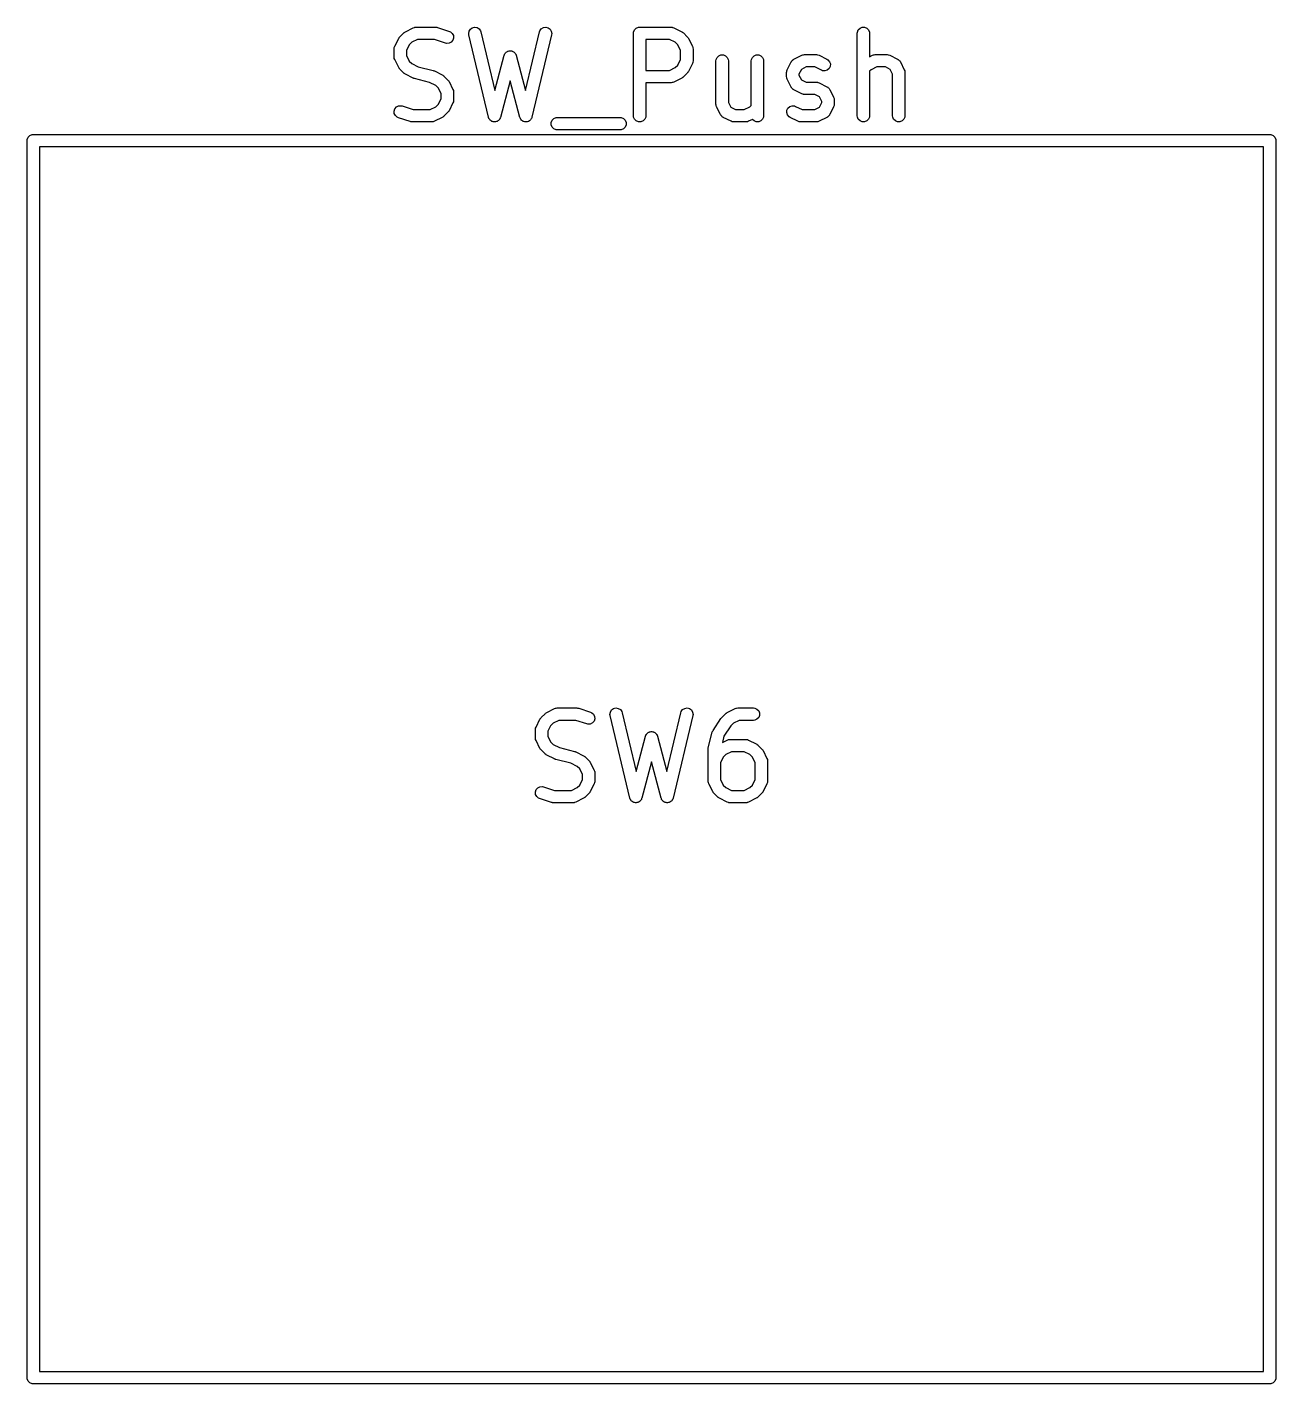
# Model space of a CAD drawing. Header units: millimetres. Extents: x 73 to 176, y -160 to -92.
# Drawn here: x 110.36 to 125.52, y -157.85 to -141.4 of the extents above; entities that cross this region are included whole.
import ezdxf

# ---------------------------------------------------------------- set-up
doc = ezdxf.new("R2010")
doc.units = ezdxf.units.MM
doc.layers.add('F.Fab', color=9, linetype='CONTINUOUS', true_color=0xafafaf)

msp = doc.modelspace()

# ---------------------------------------------------------------- linework, layer by layer
at = {"layer": 'F.Fab', "linetype": 'CONTINUOUS'}
for p, q in [((114.886967, -141.514024), (114.934586, -141.466405)), ((114.934586, -141.466405), (114.940335, -141.461686)), ((114.940335, -141.461686), (114.941635, -141.460188)), ((114.941635, -141.460188), (114.943894, -141.458766)), ((114.943894, -141.458766), (114.945951, -141.457078)), ((114.945951, -141.457078), (114.947778, -141.45632)), ((114.947778, -141.45632), (114.954078, -141.452356)), ((114.954078, -141.452356), (115.049316, -141.404737)), ((115.049316, -141.404737), (115.063047, -141.399482)), ((115.063047, -141.399482), (115.065736, -141.39929)), ((115.065736, -141.39929), (115.068225, -141.39826)), ((115.068225, -141.39826), (115.082857, -141.396819)), ((115.082857, -141.396819), (115.320952, -141.396819)), ((115.320952, -141.396819), (115.328357, -141.397548)), ((115.328357, -141.397548), (115.330332, -141.397408)), ((115.330332, -141.397408), (115.332929, -141.397998)), ((115.332929, -141.397998), (115.335584, -141.39826)), ((115.335584, -141.39826), (115.337415, -141.399018)), ((115.337415, -141.399018), (115.344669, -141.400668)), ((115.344669, -141.400668), (115.487526, -141.448287)), ((115.487526, -141.448287), (115.500951, -141.454281)), ((115.500951, -141.454281), (115.523058, -141.473455)), ((115.722195, -141.474623), (115.726828, -141.445728)), ((115.726828, -141.445728), (115.742164, -141.420806)), ((115.742164, -141.420806), (115.765871, -141.403649)), ((115.765871, -141.403649), (115.794339, -141.396871)), ((115.794339, -141.396871), (115.823234, -141.401504)), ((115.823234, -141.401504), (115.848156, -141.41684)), ((115.848156, -141.41684), (115.865313, -141.440547)), ((115.865313, -141.440547), (115.870103, -141.454447)), ((115.870103, -141.454447), (116.039354, -142.165303)), ((116.412073, -142.165303), (116.581326, -141.454448)), ((116.581326, -141.454448), (116.586116, -141.440547)), ((116.586116, -141.440547), (116.603273, -141.41684)), ((116.603273, -141.41684), (116.628195, -141.401504)), ((116.628195, -141.401504), (116.65709, -141.396871)), ((116.65709, -141.396871), (116.685558, -141.40365)), ((116.685558, -141.40365), (116.709265, -141.420806)), ((116.709265, -141.420806), (116.724601, -141.445728)), ((116.724601, -141.445728), (116.729234, -141.474623)), ((117.722143, -141.471819), (117.723584, -141.457187)), ((117.723584, -141.457187), (117.734783, -141.430151)), ((117.734783, -141.430151), (117.755475, -141.409459)), ((117.755475, -141.409459), (117.782511, -141.39826)), ((117.782511, -141.39826), (117.797143, -141.396819)), ((117.797143, -141.396819), (118.178095, -141.396819)), ((118.178095, -141.396819), (118.192727, -141.39826)), ((118.192727, -141.39826), (118.195216, -141.399291)), ((118.195216, -141.399291), (118.197904, -141.399482)), ((118.197904, -141.399482), (118.211636, -141.404737)), ((118.211636, -141.404737), (118.306874, -141.452356)), ((118.306874, -141.452356), (118.313173, -141.45632)), ((118.313173, -141.45632), (118.315001, -141.457078)), ((118.315001, -141.457078), (118.317057, -141.458766)), ((118.317057, -141.458766), (118.319317, -141.460188)), ((118.319317, -141.460188), (118.320616, -141.461686)), ((118.320616, -141.461686), (118.326366, -141.466405)), ((118.326366, -141.466405), (118.373985, -141.514024)), ((120.436429, -141.471819), (120.43787, -141.457187)), ((120.43787, -141.457187), (120.449069, -141.430151)), ((120.449069, -141.430151), (120.469761, -141.409459)), ((120.469761, -141.409459), (120.496797, -141.39826)), ((120.496797, -141.39826), (120.526061, -141.39826)), ((120.526061, -141.39826), (120.553097, -141.409459)), ((120.553097, -141.409459), (120.573789, -141.430151)), ((120.573789, -141.430151), (120.584988, -141.457187)), ((120.584988, -141.457187), (120.586429, -141.471819)), ((114.820044, -141.642486), (114.825299, -141.628754)), ((114.825299, -141.628754), (114.872918, -141.533516)), ((114.872918, -141.533516), (114.876882, -141.527216)), ((114.876882, -141.527216), (114.87764, -141.525389)), ((114.87764, -141.525389), (114.879328, -141.523332)), ((114.879328, -141.523332), (114.88075, -141.521073)), ((114.88075, -141.521073), (114.882248, -141.519773)), ((114.882248, -141.519773), (114.886967, -141.514024)), ((115.001639, -141.611484), (114.967381, -141.68)), ((115.032046, -141.581077), (115.001639, -141.611484)), ((115.100562, -141.546819), (115.032046, -141.581077)), ((115.308782, -141.546819), (115.100562, -141.546819)), ((115.440091, -141.590589), (115.308782, -141.546819)), ((115.454428, -141.593849), (115.440091, -141.590589)), ((115.483618, -141.591774), (115.454428, -141.593849)), ((115.509792, -141.578688), (115.483618, -141.591774)), ((115.528966, -141.55658), (115.509792, -141.578688)), ((115.523058, -141.473455), (115.536145, -141.499628)), ((115.53822, -141.528818), (115.528966, -141.55658)), ((115.536145, -141.499628), (115.53822, -141.528818)), ((115.724183, -141.489191), (115.722195, -141.474623)), ((115.962278, -142.489191), (115.724183, -141.489191)), ((116.727246, -141.489191), (116.48915, -142.489191)), ((116.729234, -141.474623), (116.727246, -141.489191)), ((117.722143, -142.471819), (117.722143, -141.471819)), ((118.16039, -141.546819), (117.872143, -141.546819)), ((117.872143, -141.546819), (117.872143, -141.920628)), ((118.228906, -141.581077), (118.16039, -141.546819)), ((118.259313, -141.611484), (118.228906, -141.581077)), ((118.293571, -141.68), (118.259313, -141.611484)), ((118.373985, -141.514024), (118.378703, -141.519773)), ((118.378703, -141.519773), (118.380202, -141.521073)), ((118.380202, -141.521073), (118.381623, -141.523332)), ((118.381623, -141.523332), (118.383312, -141.525389)), ((118.383312, -141.525389), (118.384069, -141.527216)), ((118.384069, -141.527216), (118.388034, -141.533516)), ((118.388034, -141.533516), (118.435653, -141.628754)), ((118.435653, -141.628754), (118.440908, -141.642485)), ((120.436429, -142.471819), (120.436429, -141.471819)), ((120.586429, -141.471819), (120.586429, -141.755228)), ((114.817381, -141.662295), (114.818822, -141.647663)), ((114.817381, -141.757533), (114.817381, -141.662295)), ((114.818822, -141.772165), (114.817381, -141.757533)), ((114.818822, -141.647663), (114.819853, -141.645173)), ((114.819853, -141.774654), (114.818822, -141.772165)), ((114.819853, -141.645173), (114.820044, -141.642486)), ((114.820044, -141.777342), (114.819853, -141.774654)), ((114.825299, -141.791074), (114.820044, -141.777342)), ((114.872918, -141.886312), (114.825299, -141.791074)), ((114.967381, -141.68), (114.967381, -141.739828)), ((114.967381, -141.739828), (115.001639, -141.808344)), ((116.039354, -142.165303), (116.153246, -141.738208)), ((116.153246, -141.738208), (116.154531, -141.734779)), ((116.154531, -141.734779), (116.154723, -141.73334)), ((116.154723, -141.73334), (116.155712, -141.73163)), ((116.155712, -141.73163), (116.158409, -141.724441)), ((116.158409, -141.724441), (116.164426, -141.71658)), ((116.164426, -141.71658), (116.169385, -141.708015)), ((116.169385, -141.708015), (116.173242, -141.705062)), ((116.173242, -141.705062), (116.176196, -141.701204)), ((116.176196, -141.701204), (116.184763, -141.696243)), ((116.184763, -141.696243), (116.192623, -141.690228)), ((116.192623, -141.690228), (116.197315, -141.688976)), ((116.197315, -141.688976), (116.201521, -141.686542)), ((116.201521, -141.686542), (116.211338, -141.685237)), ((116.211338, -141.685237), (116.220899, -141.682688)), ((116.220899, -141.682688), (116.225711, -141.683327)), ((116.225711, -141.683327), (116.23053, -141.682687)), ((116.23053, -141.682687), (116.2401, -141.685239)), ((116.2401, -141.685239), (116.249907, -141.686542)), ((116.249907, -141.686542), (116.254108, -141.688974)), ((116.254108, -141.688974), (116.258805, -141.690227)), ((116.258805, -141.690227), (116.266667, -141.696245)), ((116.266667, -141.696245), (116.275232, -141.701204)), ((116.275232, -141.701204), (116.278184, -141.705061)), ((116.278184, -141.705061), (116.282043, -141.708015)), ((116.282043, -141.708015), (116.287004, -141.716583)), ((116.287004, -141.716583), (116.293019, -141.724442)), ((116.293019, -141.724442), (116.295713, -141.731626)), ((116.295713, -141.731626), (116.296705, -141.733339)), ((116.296705, -141.733339), (116.296896, -141.73478)), ((116.296896, -141.73478), (116.298182, -141.738208)), ((116.298182, -141.738208), (116.412073, -142.165303)), ((118.259313, -141.855963), (118.293571, -141.787447)), ((118.293571, -141.787447), (118.293571, -141.68)), ((118.440908, -141.642485), (118.441099, -141.645174)), ((118.441099, -141.645174), (118.44213, -141.647663)), ((118.44213, -141.647663), (118.443571, -141.662295)), ((118.443571, -141.662295), (118.443571, -141.805152)), ((118.722143, -141.805152), (118.723584, -141.79052)), ((118.723584, -141.79052), (118.734783, -141.763484)), ((118.734783, -141.763484), (118.755475, -141.742792)), ((118.755475, -141.742792), (118.782511, -141.731593)), ((118.782511, -141.731593), (118.811775, -141.731593)), ((118.811775, -141.731593), (118.838811, -141.742792)), ((118.838811, -141.742792), (118.859503, -141.763484)), ((118.859503, -141.763484), (118.870702, -141.79052)), ((118.870702, -141.79052), (118.872143, -141.805152)), ((119.150714, -141.805152), (119.152155, -141.79052)), ((119.152155, -141.79052), (119.163354, -141.763484)), ((119.163354, -141.763484), (119.184046, -141.742792)), ((119.184046, -141.742792), (119.211082, -141.731593)), ((119.211082, -141.731593), (119.240346, -141.731593)), ((119.240346, -141.731593), (119.267382, -141.742792)), ((119.267382, -141.742792), (119.288074, -141.763484)), ((119.288074, -141.763484), (119.299273, -141.79052)), ((119.299273, -141.79052), (119.300714, -141.805152)), ((119.649759, -141.800625), (119.655921, -141.793521)), ((119.655921, -141.793521), (119.663326, -141.788859)), ((119.663326, -141.788859), (119.664763, -141.787614)), ((119.664763, -141.787614), (119.665916, -141.787229)), ((119.665916, -141.787229), (119.668364, -141.785689)), ((119.668364, -141.785689), (119.763602, -141.73807)), ((119.763602, -141.73807), (119.777333, -141.732815)), ((119.777333, -141.732815), (119.780022, -141.732623)), ((119.780022, -141.732623), (119.782511, -141.731593)), ((119.782511, -141.731593), (119.797143, -141.730152)), ((119.797143, -141.730152), (119.94, -141.730152)), ((119.94, -141.730152), (119.954632, -141.731593)), ((119.954632, -141.731593), (119.957121, -141.732624)), ((119.957121, -141.732624), (119.959809, -141.732815)), ((119.959809, -141.732815), (119.973541, -141.73807)), ((119.973541, -141.73807), (120.068779, -141.785689)), ((120.068779, -141.785689), (120.081222, -141.793521)), ((120.081222, -141.793521), (120.100395, -141.815629)), ((120.586429, -141.755228), (120.620745, -141.73807)), ((120.620745, -141.73807), (120.634476, -141.732815)), ((120.634476, -141.732815), (120.637165, -141.732623)), ((120.637165, -141.732623), (120.639654, -141.731593)), ((120.639654, -141.731593), (120.654286, -141.730152)), ((120.654286, -141.730152), (120.797143, -141.730152)), ((120.797143, -141.730152), (120.811775, -141.731593)), ((120.811775, -141.731593), (120.814264, -141.732624)), ((120.814264, -141.732624), (120.816952, -141.732815)), ((120.816952, -141.732815), (120.830684, -141.73807)), ((120.830684, -141.73807), (120.925922, -141.785689)), ((120.925922, -141.785689), (120.928369, -141.787229)), ((120.928369, -141.787229), (120.929523, -141.787614)), ((120.929523, -141.787614), (120.930959, -141.788859)), ((120.930959, -141.788859), (120.938365, -141.793521)), ((120.938365, -141.793521), (120.944526, -141.800625)), ((114.876882, -141.892611), (114.872918, -141.886312)), ((114.87764, -141.894439), (114.876882, -141.892611)), ((114.879328, -141.896495), (114.87764, -141.894439)), ((114.88075, -141.898755), (114.879328, -141.896495)), ((114.882248, -141.900054), (114.88075, -141.898755)), ((114.886967, -141.905804), (114.882248, -141.900054)), ((114.934586, -141.953423), (114.886967, -141.905804)), ((114.940335, -141.958141), (114.934586, -141.953423)), ((114.941635, -141.95964), (114.940335, -141.958141)), ((114.943894, -141.961061), (114.941635, -141.95964)), ((114.945951, -141.96275), (114.943894, -141.961061)), ((114.947778, -141.963507), (114.945951, -141.96275)), ((114.954078, -141.967472), (114.947778, -141.963507)), ((115.001639, -141.808344), (115.032046, -141.838751)), ((115.032046, -141.838751), (115.109033, -141.877244)), ((115.109033, -141.877244), (115.291523, -141.922867)), ((115.291523, -141.922867), (115.292602, -141.923252)), ((115.292602, -141.923252), (115.293142, -141.923291)), ((115.293142, -141.923291), (115.299223, -141.925618)), ((115.299223, -141.925618), (115.305369, -141.927814)), ((115.305369, -141.927814), (115.305804, -141.928136)), ((115.305804, -141.928136), (115.306874, -141.928546)), ((115.306874, -141.928546), (115.402112, -141.976165)), ((117.872143, -141.920628), (118.16039, -141.920628)), ((118.16039, -141.920628), (118.228906, -141.88637)), ((118.228906, -141.88637), (118.259313, -141.855963)), ((118.373985, -141.953423), (118.326366, -142.001042)), ((118.378703, -141.947673), (118.373985, -141.953423)), ((118.380202, -141.946374), (118.378703, -141.947673)), ((118.381623, -141.944114), (118.380202, -141.946374)), ((118.383312, -141.942058), (118.381623, -141.944114)), ((118.384069, -141.94023), (118.383312, -141.942058)), ((118.388034, -141.933931), (118.384069, -141.94023)), ((118.435653, -141.838693), (118.388034, -141.933931)), ((118.440908, -141.824962), (118.435653, -141.838693)), ((118.441099, -141.822272), (118.440908, -141.824962)), ((118.44213, -141.819784), (118.441099, -141.822272)), ((118.443571, -141.805152), (118.44213, -141.819784)), ((118.722143, -142.328961), (118.722143, -141.805152)), ((118.872143, -141.805152), (118.872143, -142.311256)), ((119.150714, -142.345514), (119.150714, -141.805152)), ((119.300714, -141.805152), (119.300714, -142.471819)), ((119.579286, -141.948009), (119.580727, -141.933377)), ((119.579286, -141.995628), (119.579286, -141.948009)), ((119.580727, -141.933377), (119.581758, -141.930887)), ((119.581758, -141.930887), (119.581949, -141.9282)), ((119.581949, -141.9282), (119.587204, -141.914468)), ((119.587204, -141.914468), (119.634823, -141.81923)), ((119.634823, -141.81923), (119.636363, -141.816782)), ((119.636363, -141.816782), (119.636748, -141.815629)), ((119.636748, -141.815629), (119.637993, -141.814192)), ((119.637993, -141.814192), (119.642655, -141.806787)), ((119.642655, -141.806787), (119.649759, -141.800625)), ((119.757806, -141.908672), (119.729286, -141.965714)), ((119.814848, -141.880152), (119.757806, -141.908672)), ((119.922295, -141.880152), (119.814848, -141.880152)), ((120.001697, -141.919853), (119.922295, -141.880152)), ((120.015428, -141.925108), (120.001697, -141.919853)), ((120.044618, -141.927182), (120.015428, -141.925108)), ((120.07238, -141.917928), (120.044618, -141.927182)), ((120.094487, -141.898755), (120.07238, -141.917928)), ((120.107575, -141.87258), (120.094487, -141.898755)), ((120.100395, -141.815629), (120.109649, -141.84339)), ((120.109649, -141.84339), (120.107575, -141.87258)), ((120.603475, -141.91441), (120.586429, -141.931456)), ((120.586429, -141.931456), (120.586429, -142.471819)), ((120.671991, -141.880152), (120.603475, -141.91441)), ((120.779438, -141.880152), (120.671991, -141.880152)), ((120.836479, -141.908672), (120.779438, -141.880152)), ((120.865, -141.965714), (120.836479, -141.908672)), ((120.944526, -141.800625), (120.951631, -141.806787)), ((120.951631, -141.806787), (120.956292, -141.814192)), ((120.956292, -141.814192), (120.957538, -141.815629)), ((120.957538, -141.815629), (120.957922, -141.816782)), ((120.957922, -141.816782), (120.959463, -141.81923)), ((120.959463, -141.81923), (121.007082, -141.914468)), ((121.007082, -141.914468), (121.012337, -141.928199)), ((121.012337, -141.928199), (121.012528, -141.930888)), ((121.012528, -141.930888), (121.013559, -141.933377)), ((121.013559, -141.933377), (121.015, -141.948009)), ((121.015, -141.948009), (121.015, -142.471819)), ((115.049316, -142.015091), (114.954078, -141.967472)), ((115.050385, -142.0155), (115.049316, -142.015091)), ((115.050821, -142.015823), (115.050385, -142.0155)), ((115.056957, -142.018015), (115.050821, -142.015823)), ((115.063047, -142.020346), (115.056957, -142.018015)), ((115.063587, -142.020384), (115.063047, -142.020346)), ((115.064667, -142.02077), (115.063587, -142.020384)), ((115.247157, -142.066392), (115.064667, -142.02077)), ((115.324144, -142.104886), (115.247157, -142.066392)), ((115.354551, -142.135293), (115.324144, -142.104886)), ((115.402112, -141.976165), (115.408411, -141.980129)), ((115.408411, -141.980129), (115.410239, -141.980887)), ((115.410239, -141.980887), (115.412295, -141.982575)), ((115.412295, -141.982575), (115.414555, -141.983997)), ((115.414555, -141.983997), (115.415854, -141.985495)), ((115.415854, -141.985495), (115.421604, -141.990214)), ((115.421604, -141.990214), (115.469223, -142.037833)), ((115.469223, -142.037833), (115.473941, -142.043582)), ((115.473941, -142.043582), (115.47544, -142.044882)), ((115.47544, -142.044882), (115.476861, -142.047141)), ((115.476861, -142.047141), (115.47855, -142.049198)), ((115.47855, -142.049198), (115.479307, -142.051025)), ((115.479307, -142.051025), (115.483272, -142.057325)), ((115.483272, -142.057325), (115.530891, -142.152563)), ((116.225713, -142.048613), (116.107706, -142.491144)), ((116.343722, -142.491144), (116.225713, -142.048613)), ((118.178095, -142.070628), (117.872143, -142.070628)), ((117.872143, -142.070628), (117.872143, -142.471819)), ((118.192727, -142.069187), (118.178095, -142.070628)), ((118.195216, -142.068155), (118.192727, -142.069187)), ((118.197904, -142.067965), (118.195216, -142.068155)), ((118.211636, -142.06271), (118.197904, -142.067965)), ((118.306874, -142.015091), (118.211636, -142.06271)), ((118.313173, -142.011126), (118.306874, -142.015091)), ((118.315001, -142.010369), (118.313173, -142.011126)), ((118.317057, -142.00868), (118.315001, -142.010369)), ((118.319317, -142.007259), (118.317057, -142.00868)), ((118.320616, -142.00576), (118.319317, -142.007259)), ((118.326366, -142.001042), (118.320616, -142.00576)), ((119.580727, -142.01026), (119.579286, -141.995628)), ((119.581758, -142.012749), (119.580727, -142.01026)), ((119.581949, -142.015437), (119.581758, -142.012749)), ((119.587204, -142.029169), (119.581949, -142.015437)), ((119.634823, -142.124407), (119.587204, -142.029169)), ((119.636363, -142.126854), (119.634823, -142.124407)), ((119.636748, -142.128008), (119.636363, -142.126854)), ((119.637993, -142.129444), (119.636748, -142.128008)), ((119.642655, -142.13685), (119.637993, -142.129444)), ((119.729286, -141.965714), (119.729286, -141.977923)), ((119.729286, -141.977923), (119.757806, -142.034964)), ((119.757806, -142.034964), (119.814848, -142.063485)), ((119.814848, -142.063485), (119.94, -142.063485)), ((119.94, -142.063485), (119.954632, -142.064926)), ((119.954632, -142.064926), (119.957121, -142.065957)), ((119.957121, -142.065957), (119.959809, -142.066148)), ((119.959809, -142.066148), (119.973541, -142.071403)), ((119.973541, -142.071403), (120.068779, -142.119022)), ((120.068779, -142.119022), (120.071226, -142.120562)), ((120.071226, -142.120562), (120.07238, -142.120947)), ((120.07238, -142.120947), (120.073816, -142.122192)), ((120.073816, -142.122192), (120.081222, -142.126854)), ((120.081222, -142.126854), (120.087383, -142.133958)), ((120.865, -142.471819), (120.865, -141.965714)), ((115.35455, -142.332153), (115.388809, -142.263637)), ((115.388809, -142.203809), (115.354551, -142.135293)), ((115.388809, -142.263637), (115.388809, -142.203809)), ((115.530891, -142.152563), (115.536146, -142.166294)), ((115.536146, -142.166294), (115.536337, -142.168983)), ((115.536337, -142.168983), (115.537368, -142.171472)), ((115.537368, -142.171472), (115.538809, -142.186104)), ((115.538809, -142.281342), (115.537368, -142.295974)), ((115.538809, -142.186104), (115.538809, -142.281342)), ((119.649759, -142.143011), (119.642655, -142.13685)), ((119.655921, -142.150116), (119.649759, -142.143011)), ((119.663326, -142.154777), (119.655921, -142.150116)), ((119.664763, -142.156023), (119.663326, -142.154777)), ((119.665916, -142.156407), (119.664763, -142.156023)), ((119.668364, -142.157948), (119.665916, -142.156407)), ((119.763602, -142.205567), (119.668364, -142.157948)), ((119.777333, -142.210822), (119.763602, -142.205567)), ((119.780022, -142.211013), (119.777333, -142.210822)), ((119.782511, -142.212044), (119.780022, -142.211013)), ((119.797143, -142.213485), (119.782511, -142.212044)), ((119.922295, -142.213485), (119.797143, -142.213485)), ((119.979336, -142.242005), (119.922295, -142.213485)), ((120.007857, -142.299047), (119.979336, -142.242005)), ((120.087383, -142.133958), (120.094488, -142.14012)), ((120.094488, -142.14012), (120.099149, -142.147525)), ((120.099149, -142.147525), (120.100395, -142.148962)), ((120.100395, -142.148962), (120.100779, -142.150115)), ((120.100779, -142.150115), (120.10232, -142.152563)), ((120.10232, -142.152563), (120.149939, -142.247801)), ((120.149939, -142.247801), (120.155194, -142.261532)), ((120.155194, -142.261532), (120.155385, -142.264221)), ((120.155385, -142.264221), (120.156416, -142.26671)), ((120.156416, -142.26671), (120.157857, -142.281342)), ((120.157857, -142.281342), (120.157857, -142.328961)), ((114.81797, -142.41482), (114.827224, -142.387057)), ((114.820045, -142.44401), (114.81797, -142.41482)), ((114.833131, -142.470183), (114.820045, -142.44401)), ((114.827224, -142.387057), (114.846398, -142.36495)), ((114.846398, -142.36495), (114.872571, -142.351864)), ((114.872571, -142.351864), (114.901761, -142.349789)), ((114.901761, -142.349789), (114.916098, -142.353049)), ((114.916098, -142.353049), (115.047408, -142.396819)), ((115.047408, -142.396819), (115.255628, -142.396819)), ((115.255628, -142.396819), (115.324143, -142.362561)), ((115.324143, -142.362561), (115.35455, -142.332153)), ((115.469223, -142.429613), (115.421605, -142.477232)), ((115.473941, -142.423863), (115.469223, -142.429613)), ((115.47544, -142.422564), (115.473941, -142.423863)), ((115.476861, -142.420305), (115.47544, -142.422564)), ((115.478551, -142.418247), (115.476861, -142.420305)), ((115.479308, -142.416417), (115.478551, -142.418247)), ((115.483272, -142.410121), (115.479308, -142.416417)), ((115.530891, -142.314883), (115.483272, -142.410121)), ((115.536146, -142.301152), (115.530891, -142.314883)), ((115.536337, -142.298462), (115.536146, -142.301152)), ((115.537368, -142.295974), (115.536337, -142.298462)), ((118.723584, -142.343593), (118.722143, -142.328961)), ((118.724615, -142.346082), (118.723584, -142.343593)), ((118.724806, -142.34877), (118.724615, -142.346082)), ((118.730061, -142.362502), (118.724806, -142.34877)), ((118.77768, -142.457741), (118.730061, -142.362502)), ((118.77922, -142.460187), (118.77768, -142.457741)), ((118.872143, -142.311256), (118.900663, -142.368298)), ((118.900663, -142.368298), (118.957705, -142.396819)), ((118.957705, -142.396819), (119.065152, -142.396819)), ((119.065152, -142.396819), (119.133667, -142.362561)), ((119.133667, -142.362561), (119.150714, -142.345514)), ((119.579875, -142.433581), (119.581949, -142.404391)), ((119.589129, -142.461342), (119.579875, -142.433581)), ((119.581949, -142.404391), (119.595036, -142.378216)), ((119.595036, -142.378216), (119.617144, -142.359043)), ((119.617144, -142.359043), (119.644905, -142.349789)), ((119.644905, -142.349789), (119.674095, -142.351863)), ((119.674095, -142.351863), (119.687827, -142.357118)), ((119.687827, -142.357118), (119.767229, -142.396819)), ((119.767229, -142.396819), (119.922295, -142.396819)), ((119.922295, -142.396819), (119.979336, -142.368298)), ((119.979336, -142.368298), (120.007857, -142.311256)), ((120.007857, -142.311256), (120.007857, -142.299047)), ((120.10232, -142.457741), (120.100779, -142.460188)), ((120.149939, -142.362502), (120.10232, -142.457741)), ((120.155194, -142.34877), (120.149939, -142.362502)), ((120.155384, -142.346082), (120.155194, -142.34877)), ((120.156416, -142.343593), (120.155384, -142.346082)), ((120.157857, -142.328961), (120.156416, -142.343593)), ((114.855238, -142.489357), (114.833131, -142.470183)), ((114.868664, -142.495351), (114.855238, -142.489357)), ((115.01152, -142.54297), (114.868664, -142.495351)), ((115.018775, -142.544619), (115.01152, -142.54297)), ((115.020606, -142.545378), (115.018775, -142.544619)), ((115.023259, -142.545639), (115.020606, -142.545378)), ((115.025857, -142.54623), (115.023259, -142.545639)), ((115.027831, -142.546089), (115.025857, -142.54623)), ((115.035238, -142.546819), (115.027831, -142.546089)), ((115.273333, -142.546819), (115.035238, -142.546819)), ((115.287965, -142.545378), (115.273333, -142.546819)), ((115.290454, -142.544346), (115.287965, -142.545378)), ((115.293142, -142.544156), (115.290454, -142.544346)), ((115.306874, -142.538901), (115.293142, -142.544156)), ((115.402112, -142.491282), (115.306874, -142.538901)), ((115.408411, -142.487317), (115.402112, -142.491282)), ((115.410239, -142.48656), (115.408411, -142.487317)), ((115.412295, -142.484872), (115.410239, -142.48656)), ((115.414555, -142.48345), (115.412295, -142.484872)), ((115.415855, -142.48195), (115.414555, -142.48345)), ((115.421605, -142.477232), (115.415855, -142.48195)), ((115.964007, -142.49421), (115.962278, -142.489191)), ((115.964247, -142.496012), (115.964007, -142.49421)), ((115.965189, -142.49764), (115.964247, -142.496012)), ((115.967068, -142.503091), (115.965189, -142.49764)), ((115.973454, -142.511915), (115.967068, -142.503091)), ((115.978909, -142.521337), (115.973454, -142.511915)), ((115.981966, -142.523677), (115.978909, -142.521337)), ((115.984225, -142.526798), (115.981966, -142.523677)), ((115.9935, -142.532505), (115.984225, -142.526798)), ((116.002147, -142.539124), (115.9935, -142.532505)), ((116.005867, -142.540116), (116.002147, -142.539124)), ((116.009147, -142.542134), (116.005867, -142.540116)), ((116.019901, -142.543858), (116.009147, -142.542134)), ((116.030423, -142.546664), (116.019901, -142.543858)), ((116.034238, -142.546157), (116.030423, -142.546664)), ((116.038042, -142.546767), (116.034238, -142.546157)), ((116.04864, -142.544243), (116.038042, -142.546767)), ((116.059431, -142.54281), (116.04864, -142.544243)), ((116.062762, -142.540881), (116.059431, -142.54281)), ((116.06651, -142.539989), (116.062762, -142.540881)), ((116.075334, -142.533602), (116.06651, -142.539989)), ((116.084756, -142.528148), (116.075334, -142.533602)), ((116.087096, -142.52509), (116.084756, -142.528148)), ((116.090217, -142.522832), (116.087096, -142.52509)), ((116.095924, -142.513556), (116.090217, -142.522832)), ((116.102543, -142.50491), (116.095924, -142.513556)), ((116.104568, -142.49951), (116.102543, -142.50491)), ((116.105553, -142.49791), (116.104568, -142.49951)), ((116.10584, -142.496118), (116.105553, -142.49791)), ((116.107706, -142.491144), (116.10584, -142.496118)), ((116.345587, -142.496119), (116.343722, -142.491144)), ((116.345875, -142.49791), (116.345587, -142.496119)), ((116.346859, -142.499509), (116.345875, -142.49791)), ((116.348885, -142.504911), (116.346859, -142.499509)), ((116.355505, -142.513559), (116.348885, -142.504911)), ((116.361211, -142.522832), (116.355505, -142.513559)), ((116.364331, -142.52509), (116.361211, -142.522832)), ((116.366672, -142.528148), (116.364331, -142.52509)), ((116.376093, -142.533602), (116.366672, -142.528148)), ((116.384918, -142.539989), (116.376093, -142.533602)), ((116.388665, -142.540881), (116.384918, -142.539989)), ((116.391997, -142.54281), (116.388665, -142.540881)), ((116.40279, -142.544244), (116.391997, -142.54281)), ((116.413386, -142.546767), (116.40279, -142.544244)), ((116.417187, -142.546157), (116.413386, -142.546767)), ((116.421006, -142.546665), (116.417187, -142.546157)), ((116.431537, -142.543856), (116.421006, -142.546665)), ((116.442281, -142.542134), (116.431537, -142.543856)), ((116.445557, -142.540118), (116.442281, -142.542134)), ((116.449281, -142.539125), (116.445557, -142.540118)), ((116.457931, -142.532503), (116.449281, -142.539125)), ((116.467203, -142.526798), (116.457931, -142.532503)), ((116.469461, -142.523677), (116.467203, -142.526798)), ((116.472519, -142.521337), (116.469461, -142.523677)), ((116.477974, -142.511914), (116.472519, -142.521337)), ((116.48436, -142.503091), (116.477974, -142.511914)), ((116.486237, -142.497642), (116.48436, -142.503091)), ((116.487181, -142.496013), (116.486237, -142.497642)), ((116.48742, -142.494209), (116.487181, -142.496013)), ((116.48915, -142.489191), (116.48742, -142.494209)), ((116.723584, -142.552425), (116.734783, -142.525389)), ((116.723584, -142.581689), (116.723584, -142.552425)), ((116.734783, -142.608725), (116.723584, -142.581689)), ((116.734783, -142.525389), (116.755475, -142.504697)), ((116.755475, -142.629417), (116.734783, -142.608725)), ((116.755475, -142.504697), (116.782511, -142.493498)), ((116.782511, -142.493498), (116.797143, -142.492057)), ((116.797143, -142.492057), (117.559047, -142.492057)), ((117.559047, -142.492057), (117.573679, -142.493498)), ((117.573679, -142.493498), (117.600715, -142.504697)), ((117.600715, -142.504697), (117.621407, -142.525389)), ((117.621407, -142.608725), (117.600715, -142.629417)), ((117.621407, -142.525389), (117.632606, -142.552425)), ((117.632606, -142.581689), (117.621407, -142.608725)), ((117.632606, -142.552425), (117.632606, -142.581689)), ((117.723584, -142.486451), (117.722143, -142.471819)), ((117.734783, -142.513487), (117.723584, -142.486451)), ((117.755475, -142.534179), (117.734783, -142.513487)), ((117.782511, -142.545378), (117.755475, -142.534179)), ((117.811775, -142.545378), (117.782511, -142.545378)), ((117.838811, -142.534179), (117.811775, -142.545378)), ((117.859503, -142.513487), (117.838811, -142.534179)), ((117.870702, -142.486451), (117.859503, -142.513487)), ((117.872143, -142.471819), (117.870702, -142.486451)), ((118.779605, -142.461342), (118.77922, -142.460187)), ((118.780851, -142.462779), (118.779605, -142.461342)), ((118.785512, -142.470183), (118.780851, -142.462779)), ((118.792614, -142.476342), (118.785512, -142.470183)), ((118.798778, -142.48345), (118.792614, -142.476342)), ((118.806183, -142.488111), (118.798778, -142.48345)), ((118.80762, -142.489357), (118.806183, -142.488111)), ((118.808773, -142.489741), (118.80762, -142.489357)), ((118.811221, -142.491282), (118.808773, -142.489741)), ((118.906459, -142.538901), (118.811221, -142.491282)), ((118.92019, -142.544156), (118.906459, -142.538901)), ((118.922879, -142.544347), (118.92019, -142.544156)), ((118.925368, -142.545378), (118.922879, -142.544347)), ((118.94, -142.546819), (118.925368, -142.545378)), ((119.082857, -142.546819), (118.94, -142.546819)), ((119.097489, -142.545378), (119.082857, -142.546819)), ((119.099978, -142.544346), (119.097489, -142.545378)), ((119.102666, -142.544156), (119.099978, -142.544346)), ((119.116398, -142.538901), (119.102666, -142.544156)), ((119.164644, -142.514777), (119.116398, -142.538901)), ((119.184046, -142.534179), (119.164644, -142.514777)), ((119.211082, -142.545378), (119.184046, -142.534179)), ((119.240346, -142.545378), (119.211082, -142.545378)), ((119.267382, -142.534179), (119.240346, -142.545378)), ((119.288074, -142.513487), (119.267382, -142.534179)), ((119.299273, -142.486451), (119.288074, -142.513487)), ((119.300714, -142.471819), (119.299273, -142.486451)), ((119.608302, -142.48345), (119.589129, -142.461342)), ((119.620745, -142.491282), (119.608302, -142.48345)), ((119.715983, -142.538901), (119.620745, -142.491282)), ((119.729714, -142.544156), (119.715983, -142.538901)), ((119.732403, -142.544347), (119.729714, -142.544156)), ((119.734892, -142.545378), (119.732403, -142.544347)), ((119.749524, -142.546819), (119.734892, -142.545378)), ((119.94, -142.546819), (119.749524, -142.546819)), ((119.954632, -142.545378), (119.94, -142.546819)), ((119.957121, -142.544346), (119.954632, -142.545378)), ((119.959809, -142.544156), (119.957121, -142.544346)), ((119.973541, -142.538901), (119.959809, -142.544156)), ((120.068779, -142.491282), (119.973541, -142.538901)), ((120.071226, -142.489741), (120.068779, -142.491282)), ((120.07238, -142.489357), (120.071226, -142.489741)), ((120.073816, -142.488111), (120.07238, -142.489357)), ((120.081222, -142.48345), (120.073816, -142.488111)), ((120.087383, -142.476345), (120.081222, -142.48345)), ((120.094488, -142.470184), (120.087383, -142.476345)), ((120.099149, -142.462778), (120.094488, -142.470184)), ((120.100395, -142.461342), (120.099149, -142.462778)), ((120.100779, -142.460188), (120.100395, -142.461342)), ((120.43787, -142.486451), (120.436429, -142.471819)), ((120.449069, -142.513487), (120.43787, -142.486451)), ((120.469761, -142.534179), (120.449069, -142.513487)), ((120.496797, -142.545378), (120.469761, -142.534179)), ((120.526061, -142.545378), (120.496797, -142.545378)), ((120.553097, -142.534179), (120.526061, -142.545378)), ((120.573789, -142.513487), (120.553097, -142.534179)), ((120.584988, -142.486451), (120.573789, -142.513487)), ((120.586429, -142.471819), (120.584988, -142.486451)), ((120.866441, -142.486451), (120.865, -142.471819)), ((120.87764, -142.513487), (120.866441, -142.486451)), ((120.898332, -142.534179), (120.87764, -142.513487)), ((120.925368, -142.545378), (120.898332, -142.534179)), ((120.954632, -142.545378), (120.925368, -142.545378)), ((120.981668, -142.534179), (120.954632, -142.545378)), ((121.00236, -142.513487), (120.981668, -142.534179)), ((121.013559, -142.486451), (121.00236, -142.513487)), ((121.015, -142.471819), (121.013559, -142.486451)), ((110.365, -142.772), (110.366441, -142.757368)), ((110.365, -157.772), (110.365, -142.772)), ((110.366441, -142.757368), (110.37764, -142.730332)), ((110.37764, -142.730332), (110.398332, -142.70964)), ((110.398332, -142.70964), (110.425368, -142.698441)), ((110.425368, -142.698441), (110.44, -142.697)), ((110.44, -142.697), (125.44, -142.697)), ((116.782511, -142.640616), (116.755475, -142.629417)), ((116.797143, -142.642057), (116.782511, -142.640616)), ((117.559047, -142.642057), (116.797143, -142.642057)), ((117.573679, -142.640616), (117.559047, -142.642057)), ((117.600715, -142.629417), (117.573679, -142.640616)), ((125.44, -142.697), (125.454632, -142.698441)), ((125.454632, -142.698441), (125.481668, -142.70964)), ((125.481668, -142.70964), (125.50236, -142.730332)), ((125.50236, -142.730332), (125.513559, -142.757368)), ((125.513559, -142.757368), (125.515, -142.772)), ((125.515, -142.772), (125.515, -157.772)), ((110.515, -142.847), (110.515, -157.697)), ((125.365, -142.847), (110.515, -142.847)), ((125.365, -157.697), (125.365, -142.847)), ((116.668364, -149.707356), (116.763602, -149.659737)), ((116.763602, -149.659737), (116.777333, -149.654482)), ((116.777333, -149.654482), (116.780022, -149.65429)), ((116.780022, -149.65429), (116.782511, -149.65326)), ((116.782511, -149.65326), (116.797143, -149.651819)), ((116.797143, -149.651819), (117.035238, -149.651819)), ((117.035238, -149.651819), (117.042643, -149.652548)), ((117.042643, -149.652548), (117.044618, -149.652408)), ((117.044618, -149.652408), (117.047215, -149.652998)), ((117.047215, -149.652998), (117.04987, -149.65326)), ((117.04987, -149.65326), (117.051701, -149.654018)), ((117.051701, -149.654018), (117.058955, -149.655668)), ((117.058955, -149.655668), (117.201812, -149.703287)), ((117.441114, -149.700728), (117.45645, -149.675806)), ((117.45645, -149.675806), (117.480157, -149.658649)), ((117.480157, -149.658649), (117.508625, -149.651871)), ((117.508625, -149.651871), (117.53752, -149.656504)), ((117.53752, -149.656504), (117.562442, -149.67184)), ((117.562442, -149.67184), (117.579599, -149.695547)), ((117.579599, -149.695547), (117.584389, -149.709447)), ((118.295612, -149.709448), (118.300402, -149.695547)), ((118.300402, -149.695547), (118.317559, -149.67184)), ((118.317559, -149.67184), (118.342481, -149.656504)), ((118.342481, -149.656504), (118.371376, -149.651871)), ((118.371376, -149.651871), (118.399844, -149.65865)), ((118.399844, -149.65865), (118.423551, -149.675806)), ((118.423551, -149.675806), (118.438887, -149.700728)), ((118.85884, -149.707356), (118.954078, -149.659737)), ((118.954078, -149.659737), (118.967809, -149.654482)), ((118.967809, -149.654482), (118.970498, -149.65429)), ((118.970498, -149.65429), (118.972987, -149.65326)), ((118.972987, -149.65326), (118.987619, -149.651819)), ((118.987619, -149.651819), (119.178095, -149.651819)), ((119.178095, -149.651819), (119.192727, -149.65326)), ((119.192727, -149.65326), (119.219763, -149.664459)), ((119.219763, -149.664459), (119.240455, -149.685151)), ((119.240455, -149.685151), (119.251654, -149.712187)), ((116.539585, -149.883754), (116.587204, -149.788516)), ((116.587204, -149.788516), (116.591168, -149.782216)), ((116.591168, -149.782216), (116.591926, -149.780389)), ((116.591926, -149.780389), (116.593614, -149.778332)), ((116.593614, -149.778332), (116.595036, -149.776073)), ((116.595036, -149.776073), (116.596534, -149.774773)), ((116.596534, -149.774773), (116.601253, -149.769024)), ((116.601253, -149.769024), (116.648872, -149.721405)), ((116.648872, -149.721405), (116.654621, -149.716686)), ((116.654621, -149.716686), (116.655921, -149.715188)), ((116.655921, -149.715188), (116.65818, -149.713766)), ((116.65818, -149.713766), (116.660237, -149.712078)), ((116.660237, -149.712078), (116.662064, -149.71132)), ((116.662064, -149.71132), (116.668364, -149.707356)), ((116.746332, -149.836077), (116.715925, -149.866484)), ((116.814848, -149.801819), (116.746332, -149.836077)), ((117.023068, -149.801819), (116.814848, -149.801819)), ((117.154377, -149.845589), (117.023068, -149.801819)), ((117.168714, -149.848849), (117.154377, -149.845589)), ((117.197904, -149.846774), (117.168714, -149.848849)), ((117.224078, -149.833688), (117.197904, -149.846774)), ((117.201812, -149.703287), (117.215237, -149.709281)), ((117.215237, -149.709281), (117.237344, -149.728455)), ((117.243252, -149.81158), (117.224078, -149.833688)), ((117.237344, -149.728455), (117.250431, -149.754628)), ((117.252506, -149.783818), (117.243252, -149.81158)), ((117.250431, -149.754628), (117.252506, -149.783818)), ((117.436481, -149.729623), (117.441114, -149.700728)), ((117.438469, -149.744191), (117.436481, -149.729623)), ((117.676564, -150.744191), (117.438469, -149.744191)), ((117.584389, -149.709447), (117.75364, -150.420303)), ((118.126359, -150.420303), (118.295612, -149.709448)), ((118.441532, -149.744191), (118.203436, -150.744191)), ((118.438887, -149.700728), (118.44352, -149.729623)), ((118.44352, -149.729623), (118.441532, -149.744191)), ((118.68712, -149.923311), (118.782358, -149.780454)), ((118.782358, -149.780454), (118.782392, -149.780411)), ((118.782392, -149.780411), (118.782402, -149.780389)), ((118.782402, -149.780389), (118.78689, -149.77492)), ((118.78689, -149.77492), (118.791674, -149.769079)), ((118.791674, -149.769079), (118.791695, -149.769064)), ((118.791695, -149.769064), (118.791729, -149.769024)), ((118.791729, -149.769024), (118.839348, -149.721405)), ((118.839348, -149.721405), (118.845097, -149.716686)), ((118.845097, -149.716686), (118.846397, -149.715188)), ((118.846397, -149.715188), (118.848656, -149.713766)), ((118.848656, -149.713766), (118.850713, -149.712078)), ((118.850713, -149.712078), (118.85254, -149.71132)), ((118.85254, -149.71132), (118.85884, -149.707356)), ((118.936808, -149.836077), (118.903046, -149.869838)), ((119.005324, -149.801819), (118.936808, -149.836077)), ((119.178095, -149.801819), (119.005324, -149.801819)), ((119.192727, -149.800378), (119.178095, -149.801819)), ((119.219763, -149.789179), (119.192727, -149.800378)), ((119.240455, -149.768487), (119.219763, -149.789179)), ((119.251654, -149.741451), (119.240455, -149.768487)), ((119.251654, -149.712187), (119.251654, -149.741451)), ((116.531667, -149.917295), (116.533108, -149.902663)), ((116.531667, -150.012533), (116.531667, -149.917295)), ((116.533108, -150.027165), (116.531667, -150.012533)), ((116.533108, -149.902663), (116.534139, -149.900173)), ((116.534139, -149.900173), (116.53433, -149.897486)), ((116.53433, -149.897486), (116.539585, -149.883754)), ((116.715925, -149.866484), (116.681667, -149.935)), ((116.681667, -149.935), (116.681667, -149.994828)), ((116.681667, -149.994828), (116.715925, -150.063344)), ((117.75364, -150.420303), (117.867532, -149.993208)), ((117.867532, -149.993208), (117.868817, -149.989779)), ((117.868817, -149.989779), (117.869009, -149.98834)), ((117.869009, -149.98834), (117.869998, -149.98663)), ((117.869998, -149.98663), (117.872695, -149.979441)), ((117.872695, -149.979441), (117.878712, -149.97158)), ((117.878712, -149.97158), (117.883671, -149.963015)), ((117.883671, -149.963015), (117.887528, -149.960062)), ((117.887528, -149.960062), (117.890482, -149.956204)), ((117.890482, -149.956204), (117.899049, -149.951243)), ((117.899049, -149.951243), (117.906909, -149.945228)), ((117.906909, -149.945228), (117.911601, -149.943976)), ((117.911601, -149.943976), (117.915807, -149.941542)), ((117.915807, -149.941542), (117.925624, -149.940237)), ((117.925624, -149.940237), (117.935185, -149.937688)), ((117.935185, -149.937688), (117.939997, -149.938327)), ((117.939997, -149.938327), (117.944816, -149.937687)), ((117.944816, -149.937687), (117.954386, -149.940239)), ((117.954386, -149.940239), (117.964193, -149.941542)), ((117.964193, -149.941542), (117.968394, -149.943974)), ((117.968394, -149.943974), (117.973091, -149.945227)), ((117.973091, -149.945227), (117.980953, -149.951245)), ((117.980953, -149.951245), (117.989518, -149.956204)), ((117.989518, -149.956204), (117.99247, -149.960061)), ((117.99247, -149.960061), (117.996329, -149.963015)), ((117.996329, -149.963015), (118.00129, -149.971583)), ((118.00129, -149.971583), (118.007305, -149.979442)), ((118.007305, -149.979442), (118.009999, -149.986626)), ((118.009999, -149.986626), (118.010991, -149.988339)), ((118.010991, -149.988339), (118.011182, -149.98978)), ((118.011182, -149.98978), (118.012468, -149.993208)), ((118.012468, -149.993208), (118.126359, -150.420303)), ((118.629144, -150.1372), (118.676763, -149.946724)), ((118.676763, -149.946724), (118.679843, -149.938101)), ((118.679843, -149.938101), (118.680203, -149.936285)), ((118.680203, -149.936285), (118.681081, -149.934637)), ((118.681081, -149.934637), (118.68171, -149.932878)), ((118.68171, -149.932878), (118.682813, -149.931389)), ((118.682813, -149.931389), (118.68712, -149.923311)), ((118.819134, -149.995707), (118.80061, -150.069804)), ((118.903046, -149.869838), (118.819134, -149.995707)), ((116.534139, -150.029654), (116.533108, -150.027165)), ((116.53433, -150.032342), (116.534139, -150.029654)), ((116.539585, -150.046074), (116.53433, -150.032342)), ((116.587204, -150.141312), (116.539585, -150.046074)), ((116.591168, -150.147611), (116.587204, -150.141312)), ((116.591926, -150.149439), (116.591168, -150.147611)), ((116.593614, -150.151495), (116.591926, -150.149439)), ((116.595036, -150.153755), (116.593614, -150.151495)), ((116.596534, -150.155054), (116.595036, -150.153755)), ((116.601253, -150.160804), (116.596534, -150.155054)), ((116.648872, -150.208423), (116.601253, -150.160804)), ((116.715925, -150.063344), (116.746332, -150.093751)), ((116.746332, -150.093751), (116.823319, -150.132244)), ((116.823319, -150.132244), (117.005809, -150.177867)), ((117.005809, -150.177867), (117.006888, -150.178252)), ((117.006888, -150.178252), (117.007428, -150.178291)), ((117.007428, -150.178291), (117.013509, -150.180618)), ((117.013509, -150.180618), (117.019655, -150.182814)), ((117.019655, -150.182814), (117.02009, -150.183136)), ((117.02009, -150.183136), (117.02116, -150.183546)), ((117.02116, -150.183546), (117.116398, -150.231165)), ((118.626905, -150.15539), (118.627156, -150.152836)), ((118.626905, -150.536342), (118.626905, -150.15539)), ((118.626994, -150.151744), (118.627803, -150.14627)), ((118.627156, -150.152836), (118.626994, -150.151744)), ((118.627803, -150.14627), (118.628346, -150.140758)), ((118.628346, -150.140758), (118.628768, -150.139736)), ((118.628768, -150.139736), (118.629144, -150.1372)), ((118.80061, -150.069804), (118.85884, -150.040689)), ((118.910086, -150.182771), (118.84157, -150.217029)), ((118.85884, -150.040689), (118.872571, -150.035434)), ((118.872571, -150.035434), (118.87526, -150.035242)), ((118.87526, -150.035242), (118.877749, -150.034212)), ((118.877749, -150.034212), (118.892381, -150.032771)), ((118.892381, -150.032771), (119.082857, -150.032771)), ((119.065152, -150.182771), (118.910086, -150.182771)), ((119.133668, -150.217029), (119.065152, -150.182771)), ((119.082857, -150.032771), (119.097489, -150.034212)), ((119.097489, -150.034212), (119.099978, -150.035243)), ((119.099978, -150.035243), (119.102666, -150.035434)), ((119.102666, -150.035434), (119.116398, -150.040689)), ((119.116398, -150.040689), (119.211636, -150.088308)), ((119.211636, -150.088308), (119.217935, -150.092272)), ((119.217935, -150.092272), (119.219763, -150.09303)), ((119.219763, -150.09303), (119.221819, -150.094718)), ((119.221819, -150.094718), (119.224079, -150.09614)), ((119.224079, -150.09614), (119.225378, -150.097638)), ((119.225378, -150.097638), (119.231128, -150.102357)), ((119.231128, -150.102357), (119.278747, -150.149976)), ((119.278747, -150.149976), (119.283465, -150.155725)), ((119.283465, -150.155725), (119.284964, -150.157025)), ((119.284964, -150.157025), (119.286385, -150.159284)), ((119.286385, -150.159284), (119.288074, -150.161341)), ((119.288074, -150.161341), (119.288831, -150.163168)), ((119.288831, -150.163168), (119.292796, -150.169468)), ((119.292796, -150.169468), (119.340415, -150.264706)), ((116.654621, -150.213141), (116.648872, -150.208423)), ((116.655921, -150.21464), (116.654621, -150.213141)), ((116.65818, -150.216061), (116.655921, -150.21464)), ((116.660237, -150.21775), (116.65818, -150.216061)), ((116.662064, -150.218507), (116.660237, -150.21775)), ((116.668364, -150.222472), (116.662064, -150.218507)), ((116.763602, -150.270091), (116.668364, -150.222472)), ((116.764671, -150.2705), (116.763602, -150.270091)), ((116.765107, -150.270823), (116.764671, -150.2705)), ((116.771243, -150.273015), (116.765107, -150.270823)), ((116.777333, -150.275346), (116.771243, -150.273015)), ((116.777873, -150.275384), (116.777333, -150.275346)), ((116.778953, -150.27577), (116.777873, -150.275384)), ((116.961443, -150.321392), (116.778953, -150.27577)), ((117.03843, -150.359886), (116.961443, -150.321392)), ((117.116398, -150.231165), (117.122697, -150.235129)), ((117.122697, -150.235129), (117.124525, -150.235887)), ((117.124525, -150.235887), (117.126581, -150.237575)), ((117.126581, -150.237575), (117.128841, -150.238997)), ((117.128841, -150.238997), (117.13014, -150.240495)), ((117.13014, -150.240495), (117.13589, -150.245214)), ((117.13589, -150.245214), (117.183509, -150.292833)), ((117.183509, -150.292833), (117.188227, -150.298582)), ((117.188227, -150.298582), (117.189726, -150.299882)), ((117.189726, -150.299882), (117.191147, -150.302141)), ((117.191147, -150.302141), (117.192836, -150.304198)), ((117.192836, -150.304198), (117.193593, -150.306025)), ((117.193593, -150.306025), (117.197558, -150.312325)), ((117.197558, -150.312325), (117.245177, -150.407563)), ((117.939999, -150.303613), (117.821992, -150.746144)), ((118.058008, -150.746144), (117.939999, -150.303613)), ((118.811163, -150.247436), (118.776905, -150.315952)), ((118.776905, -150.315952), (118.776905, -150.518637)), ((118.84157, -150.217029), (118.811163, -150.247436)), ((119.164075, -150.247436), (119.133668, -150.217029)), ((119.198333, -150.315952), (119.164075, -150.247436)), ((119.198333, -150.518637), (119.198333, -150.315952)), ((119.340415, -150.264706), (119.34567, -150.278437)), ((119.34567, -150.278437), (119.345861, -150.281126)), ((119.345861, -150.281126), (119.346892, -150.283615)), ((119.346892, -150.283615), (119.348333, -150.298247)), ((119.348333, -150.298247), (119.348333, -150.536342)), ((117.068837, -150.390293), (117.03843, -150.359886)), ((117.068836, -150.587153), (117.103095, -150.518637)), ((117.103095, -150.458809), (117.068837, -150.390293)), ((117.103095, -150.518637), (117.103095, -150.458809)), ((117.245177, -150.407563), (117.250432, -150.421294)), ((117.250432, -150.421294), (117.250623, -150.423983)), ((117.250623, -150.423983), (117.251654, -150.426472)), ((117.251654, -150.426472), (117.253095, -150.441104)), ((117.253095, -150.441104), (117.253095, -150.536342)), ((118.776905, -150.518637), (118.811163, -150.587153)), ((119.164074, -150.587153), (119.198333, -150.518637)), ((116.532256, -150.66982), (116.54151, -150.642057)), ((116.534331, -150.69901), (116.532256, -150.66982)), ((116.54151, -150.642057), (116.560684, -150.61995)), ((116.560684, -150.61995), (116.586857, -150.606864)), ((116.586857, -150.606864), (116.616047, -150.604789)), ((116.616047, -150.604789), (116.630384, -150.608049)), ((116.630384, -150.608049), (116.761694, -150.651819)), ((116.761694, -150.651819), (116.969914, -150.651819)), ((116.969914, -150.651819), (117.038429, -150.617561)), ((117.038429, -150.617561), (117.068836, -150.587153)), ((117.188227, -150.678863), (117.183509, -150.684613)), ((117.189726, -150.677564), (117.188227, -150.678863)), ((117.191147, -150.675305), (117.189726, -150.677564)), ((117.192837, -150.673247), (117.191147, -150.675305)), ((117.193594, -150.671417), (117.192837, -150.673247)), ((117.197558, -150.665121), (117.193594, -150.671417)), ((117.245177, -150.569883), (117.197558, -150.665121)), ((117.250432, -150.556152), (117.245177, -150.569883)), ((117.250623, -150.553462), (117.250432, -150.556152)), ((117.251654, -150.550974), (117.250623, -150.553462)), ((117.253095, -150.536342), (117.251654, -150.550974)), ((118.628346, -150.550974), (118.626905, -150.536342)), ((118.629377, -150.553463), (118.628346, -150.550974)), ((118.629568, -150.556151), (118.629377, -150.553463)), ((118.634823, -150.569883), (118.629568, -150.556151)), ((118.682442, -150.665121), (118.634823, -150.569883)), ((118.686405, -150.671417), (118.682442, -150.665121)), ((118.687163, -150.673247), (118.686405, -150.671417)), ((118.688852, -150.675305), (118.687163, -150.673247)), ((118.690274, -150.677564), (118.688852, -150.675305)), ((118.691772, -150.678863), (118.690274, -150.677564)), ((118.69649, -150.684612), (118.691772, -150.678863)), ((118.811163, -150.587153), (118.84157, -150.617561)), ((118.84157, -150.617561), (118.910086, -150.651819)), ((118.910086, -150.651819), (119.065152, -150.651819)), ((119.065152, -150.651819), (119.133667, -150.617561)), ((119.133667, -150.617561), (119.164074, -150.587153)), ((119.283465, -150.678863), (119.278747, -150.684613)), ((119.284964, -150.677564), (119.283465, -150.678863)), ((119.286385, -150.675305), (119.284964, -150.677564)), ((119.288075, -150.673247), (119.286385, -150.675305)), ((119.288832, -150.671417), (119.288075, -150.673247)), ((119.292796, -150.665121), (119.288832, -150.671417)), ((119.340415, -150.569883), (119.292796, -150.665121)), ((119.34567, -150.556152), (119.340415, -150.569883)), ((119.345861, -150.553462), (119.34567, -150.556152)), ((119.346892, -150.550974), (119.345861, -150.553462)), ((119.348333, -150.536342), (119.346892, -150.550974)), ((116.547417, -150.725183), (116.534331, -150.69901)), ((116.569524, -150.744357), (116.547417, -150.725183)), ((116.58295, -150.750351), (116.569524, -150.744357)), ((116.725806, -150.79797), (116.58295, -150.750351)), ((116.733061, -150.799619), (116.725806, -150.79797)), ((116.734892, -150.800378), (116.733061, -150.799619)), ((116.737545, -150.800639), (116.734892, -150.800378)), ((116.740143, -150.80123), (116.737545, -150.800639)), ((116.742117, -150.801089), (116.740143, -150.80123)), ((116.749524, -150.801819), (116.742117, -150.801089)), ((116.987619, -150.801819), (116.749524, -150.801819)), ((117.002251, -150.800378), (116.987619, -150.801819)), ((117.00474, -150.799346), (117.002251, -150.800378)), ((117.007428, -150.799156), (117.00474, -150.799346)), ((117.02116, -150.793901), (117.007428, -150.799156)), ((117.116398, -150.746282), (117.02116, -150.793901)), ((117.122697, -150.742317), (117.116398, -150.746282)), ((117.124525, -150.74156), (117.122697, -150.742317)), ((117.126581, -150.739872), (117.124525, -150.74156)), ((117.128841, -150.73845), (117.126581, -150.739872)), ((117.130141, -150.73695), (117.128841, -150.73845)), ((117.135891, -150.732232), (117.130141, -150.73695)), ((117.183509, -150.684613), (117.135891, -150.732232)), ((117.678293, -150.74921), (117.676564, -150.744191)), ((117.678533, -150.751012), (117.678293, -150.74921)), ((117.679475, -150.75264), (117.678533, -150.751012)), ((117.681354, -150.758091), (117.679475, -150.75264)), ((117.68774, -150.766915), (117.681354, -150.758091)), ((117.693195, -150.776337), (117.68774, -150.766915)), ((117.696252, -150.778677), (117.693195, -150.776337)), ((117.698511, -150.781798), (117.696252, -150.778677)), ((117.707786, -150.787505), (117.698511, -150.781798)), ((117.716433, -150.794124), (117.707786, -150.787505)), ((117.720153, -150.795116), (117.716433, -150.794124)), ((117.723433, -150.797134), (117.720153, -150.795116)), ((117.734187, -150.798858), (117.723433, -150.797134)), ((117.744709, -150.801664), (117.734187, -150.798858)), ((117.748524, -150.801157), (117.744709, -150.801664)), ((117.752328, -150.801767), (117.748524, -150.801157)), ((117.762926, -150.799243), (117.752328, -150.801767)), ((117.773717, -150.79781), (117.762926, -150.799243)), ((117.777048, -150.795881), (117.773717, -150.79781)), ((117.780796, -150.794989), (117.777048, -150.795881)), ((117.78962, -150.788602), (117.780796, -150.794989)), ((117.799042, -150.783148), (117.78962, -150.788602)), ((117.801382, -150.78009), (117.799042, -150.783148)), ((117.804503, -150.777832), (117.801382, -150.78009)), ((117.81021, -150.768556), (117.804503, -150.777832)), ((117.816829, -150.75991), (117.81021, -150.768556)), ((117.818854, -150.75451), (117.816829, -150.75991)), ((117.819839, -150.75291), (117.818854, -150.75451)), ((117.820126, -150.751118), (117.819839, -150.75291)), ((117.821992, -150.746144), (117.820126, -150.751118)), ((118.059873, -150.751119), (118.058008, -150.746144)), ((118.060161, -150.75291), (118.059873, -150.751119)), ((118.061145, -150.754509), (118.060161, -150.75291)), ((118.063171, -150.759911), (118.061145, -150.754509)), ((118.069791, -150.768559), (118.063171, -150.759911)), ((118.075497, -150.777832), (118.069791, -150.768559)), ((118.078617, -150.78009), (118.075497, -150.777832)), ((118.080958, -150.783148), (118.078617, -150.78009)), ((118.090379, -150.788602), (118.080958, -150.783148)), ((118.099204, -150.794989), (118.090379, -150.788602)), ((118.102951, -150.795881), (118.099204, -150.794989)), ((118.106283, -150.79781), (118.102951, -150.795881)), ((118.117076, -150.799244), (118.106283, -150.79781)), ((118.127672, -150.801767), (118.117076, -150.799244)), ((118.131473, -150.801157), (118.127672, -150.801767)), ((118.135292, -150.801665), (118.131473, -150.801157)), ((118.145823, -150.798856), (118.135292, -150.801665)), ((118.156567, -150.797134), (118.145823, -150.798856)), ((118.159843, -150.795118), (118.156567, -150.797134)), ((118.163567, -150.794125), (118.159843, -150.795118)), ((118.172217, -150.787503), (118.163567, -150.794125)), ((118.181489, -150.781798), (118.172217, -150.787503)), ((118.183747, -150.778677), (118.181489, -150.781798)), ((118.186805, -150.776337), (118.183747, -150.778677)), ((118.19226, -150.766914), (118.186805, -150.776337)), ((118.198646, -150.758091), (118.19226, -150.766914)), ((118.200523, -150.752642), (118.198646, -150.758091)), ((118.201467, -150.751013), (118.200523, -150.752642)), ((118.201706, -150.749209), (118.201467, -150.751013)), ((118.203436, -150.744191), (118.201706, -150.749209)), ((118.744109, -150.732232), (118.69649, -150.684612)), ((118.749858, -150.73695), (118.744109, -150.732232)), ((118.751159, -150.73845), (118.749858, -150.73695)), ((118.753418, -150.739872), (118.751159, -150.73845)), ((118.755475, -150.74156), (118.753418, -150.739872)), ((118.757302, -150.742317), (118.755475, -150.74156)), ((118.763602, -150.746282), (118.757302, -150.742317)), ((118.85884, -150.793901), (118.763602, -150.746282)), ((118.872571, -150.799156), (118.85884, -150.793901)), ((118.87526, -150.799347), (118.872571, -150.799156)), ((118.877749, -150.800378), (118.87526, -150.799347)), ((118.892381, -150.801819), (118.877749, -150.800378)), ((119.082857, -150.801819), (118.892381, -150.801819)), ((119.097489, -150.800378), (119.082857, -150.801819)), ((119.099978, -150.799346), (119.097489, -150.800378)), ((119.102666, -150.799156), (119.099978, -150.799346)), ((119.116398, -150.793901), (119.102666, -150.799156)), ((119.211636, -150.746282), (119.116398, -150.793901)), ((119.217935, -150.742317), (119.211636, -150.746282)), ((119.219763, -150.74156), (119.217935, -150.742317)), ((119.221819, -150.739872), (119.219763, -150.74156)), ((119.224079, -150.73845), (119.221819, -150.739872)), ((119.225379, -150.73695), (119.224079, -150.73845)), ((119.231129, -150.732232), (119.225379, -150.73695)), ((119.278747, -150.684613), (119.231129, -150.732232)), ((110.515, -157.697), (125.365, -157.697)), ((110.366441, -157.786632), (110.365, -157.772)), ((110.37764, -157.813668), (110.366441, -157.786632)), ((110.398332, -157.83436), (110.37764, -157.813668)), ((110.425368, -157.845559), (110.398332, -157.83436)), ((110.44, -157.847), (110.425368, -157.845559)), ((125.44, -157.847), (110.44, -157.847)), ((125.454632, -157.845559), (125.44, -157.847)), ((125.481668, -157.83436), (125.454632, -157.845559)), ((125.50236, -157.813668), (125.481668, -157.83436)), ((125.513559, -157.786632), (125.50236, -157.813668)), ((125.515, -157.772), (125.513559, -157.786632))]:
    msp.add_line(p, q, dxfattribs=at)

doc.saveas('drawing.dxf')
